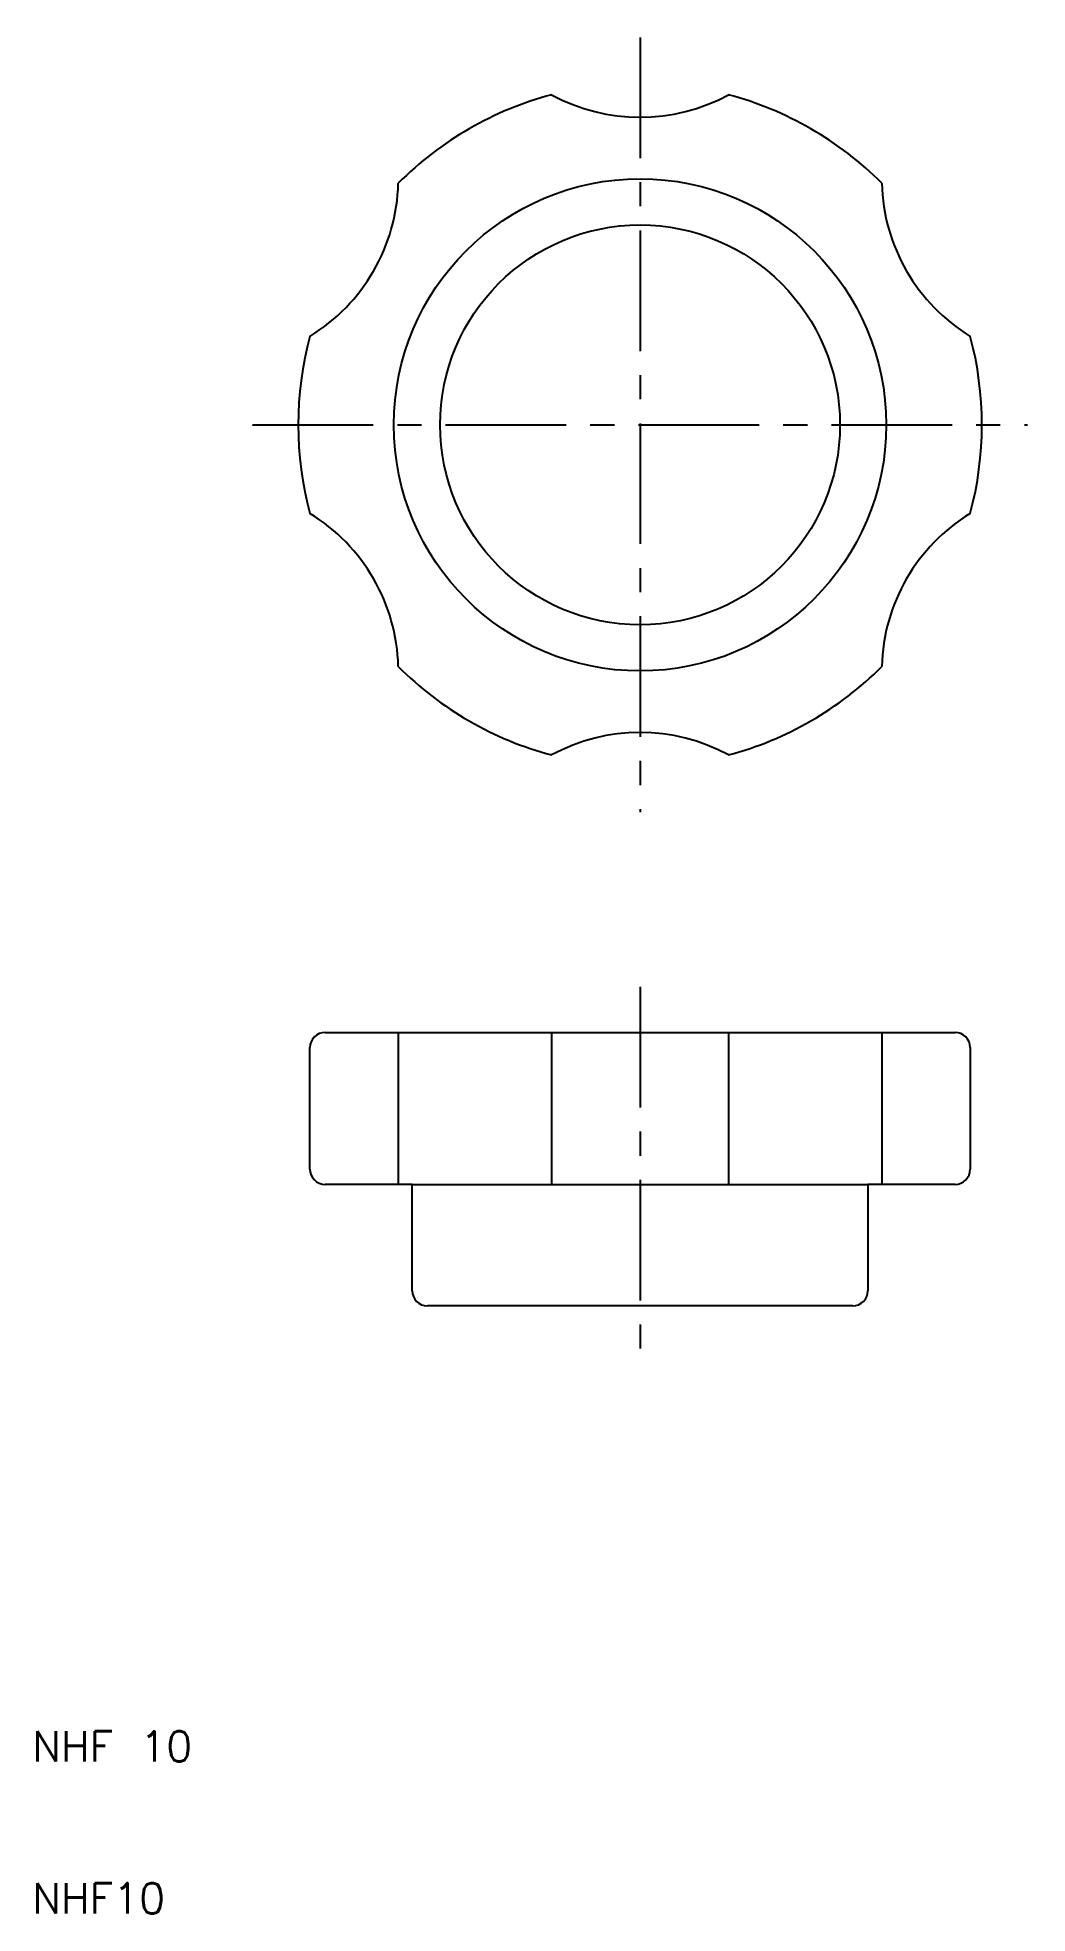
# Model space of a CAD drawing. Extents: x 10 to 76, y 10 to 133.
import ezdxf

# ---------------------------------------------------------------- set-up
doc = ezdxf.new("R2010")
doc.units = 0
doc.header["$LTSCALE"] = 0.25
doc.linetypes.add('CENTER', pattern=[50.8, 31.75, -6.35, 6.35, -6.35])
doc.layers.get('0').update_dxf_attribs({"linetype": 'CONTINUOUS'})
doc.layers.add('CENTER', color=1, linetype='CENTER')
doc.styles.get("Standard").update_dxf_attribs({"font": 'txt.shx', "bigfont": 'extfont.shx'})

msp = doc.modelspace()

# ---------------------------------------------------------------- linework, layer by layer
for p, q in [((29.27, 68), (34.09, 68)), ((34.09, 68), (70.73, 68)), ((34.09, 68), (34.09, 58)), ((44.18, 68), (44.18, 58)), ((55.82, 68), (55.82, 58)), ((65.91, 68), (65.91, 58)), ((28.27, 59), (28.27, 67)), ((71.73, 67), (71.73, 59)), ((35, 58), (29.27, 58)), ((35, 51), (35, 58)), ((35, 58), (65, 58)), ((65, 58), (65, 51)), ((70.73, 58), (65, 58)), ((64, 50), (36, 50))]:
    msp.add_line(p, q)
for radius in [16.2, 13.16]:
    msp.add_circle((50, 108), radius)
for centre, radius, start, end in [((50, 108), 22.5, 105, 135), ((50, 140.42), 12.17, 241.4193, 298.5807), ((50, 108), 22.5, 45, 75), ((21.92, 124.21), 12.17, 301.4193, 358.5807), ((78.08, 124.21), 12.17, 181.4193, 238.5807), ((50, 108), 22.5, 165, 195), ((50, 108), 22.5, 345, 15), ((21.92, 91.79), 12.17, 1.4193, 58.5807), ((78.08, 91.79), 12.17, 121.4193, 178.5807), ((50, 108), 22.5, 225, 255), ((50, 108), 22.5, 285, 315), ((50, 75.58), 12.17, 61.4193, 118.5807), ((29.27, 67), 1, 90, 180), ((70.73, 67), 1, 0, 90), ((29.27, 59), 1, 180, 270), ((70.73, 59), 1, 270, 0), ((36, 51), 1, 180, 270), ((64, 51), 1, 270, 0)]:
    msp.add_arc(centre, radius, start, end)
at = {"layer": 'CENTER', "color": 1, "linetype": 'CENTER'}
for p, q in [((50, 133.5), (50, 82.5)), ((24.5, 108), (75.5, 108)), ((50, 71), (50, 47))]:
    msp.add_line(p, q, dxfattribs=at)

# ---------------------------------------------------------------- texts
for s, p in [('NHF 10', (10, 20)), ('NHF10', (10, 10))]:
    msp.add_text(s, height=2).set_placement(p)

doc.saveas('drawing.dxf')
